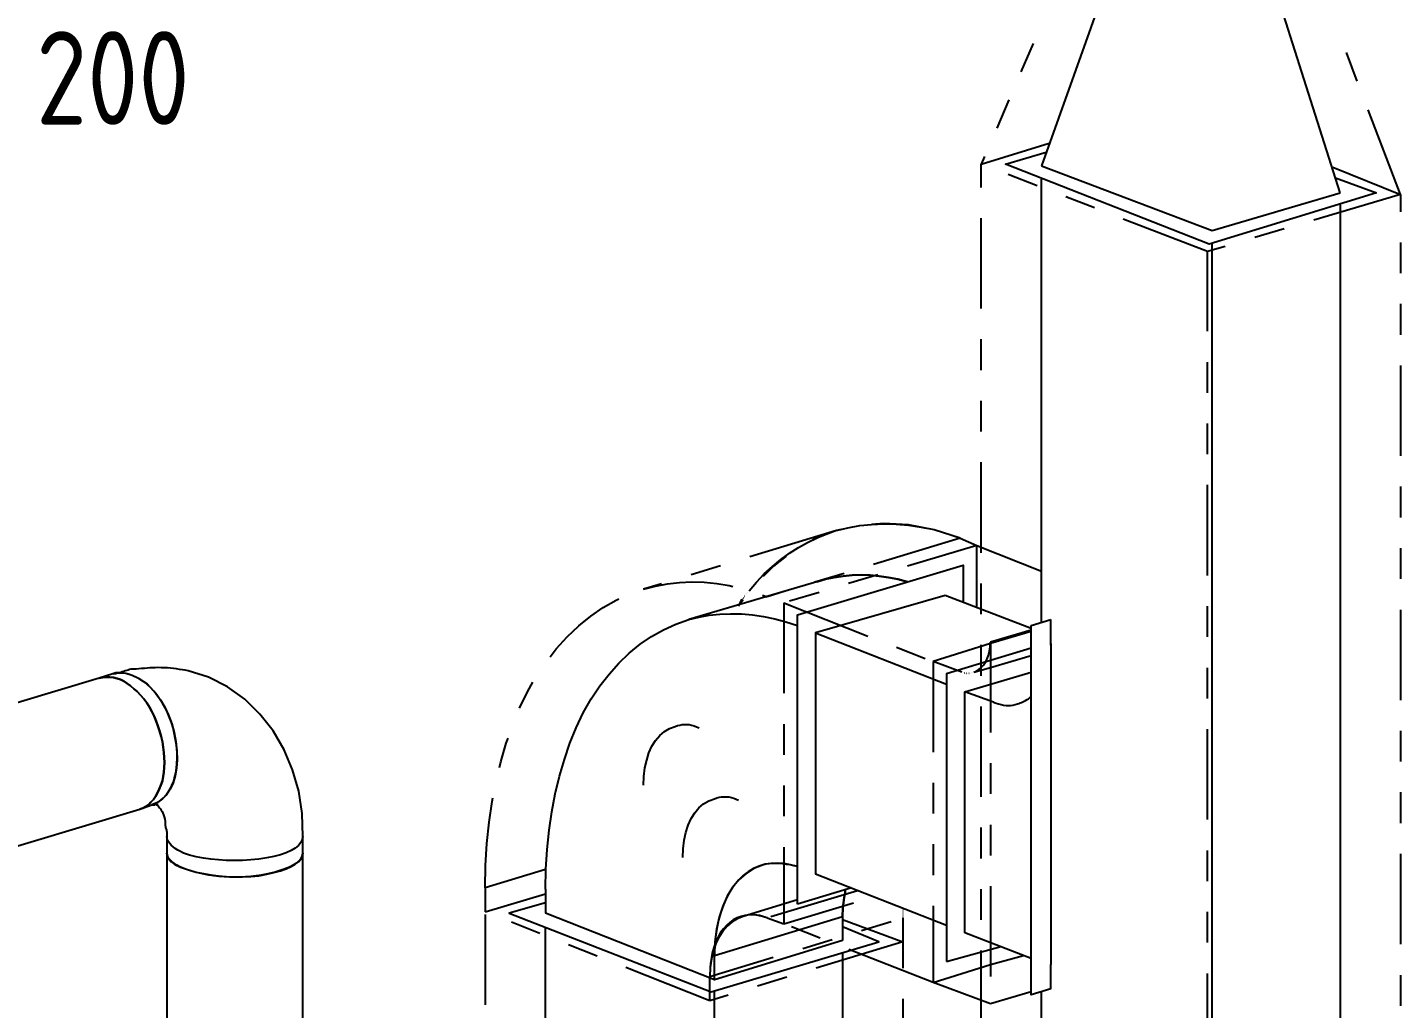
# Model space of a CAD drawing. Header units: metres. Extents: x 20 to 415, y 5 to 292.
# Drawn here: x 261.65 to 280.61, y 164.11 to 177.66 of the extents above; entities that cross this region are included whole.
import ezdxf

# ---------------------------------------------------------------- set-up
doc = ezdxf.new("R2010")
doc.units = ezdxf.units.M
for name, color, linetype in [('ВОЗДУХОВОДЫ', 7, 'Continuous'), ('ИЗОЛЯЦИЯ', 3, 'Continuous'), ('ОБОЗНАЧЕНИЯ', 7, 'Continuous')]:
    doc.layers.add(name, color=color, linetype=linetype)
doc.styles.add('GOST', font='isocpeur.ttf')

msp = doc.modelspace()

# ---------------------------------------------------------------- linework, layer by layer
at = {"layer": 'ВОЗДУХОВОДЫ'}
for points in [[(276.778, 178.917), (275.653, 175.752)], [(279.777, 175.377), (278.652, 178.917)], [(280.277, 175.377), (277.965, 174.668), (275.153, 175.772), (275.715, 175.939)], [(275.653, 175.752), (278.007, 174.856), (279.777, 175.377)], [(275.653, 169.441), (275.653, 175.564)], [(279.714, 175.585), (280.277, 175.377)], [(279.777, 175.21), (279.777, 160.755)], [(278.001, 174.848), (278.001, 174.847)], [(278.007, 160.214), (278.007, 174.689)], [(272.279, 165.546), (272.279, 169.545), (274.57, 170.232), (274.57, 169.711)], [(272.549, 170.003), (270.779, 169.482)], [(272.549, 170.003), (272.669, 170.037), (272.789, 170.063), (272.911, 170.082), (273.034, 170.093), (273.159, 170.097), (273.284, 170.093), (273.411, 170.082), (273.539, 170.063), (273.669, 170.037), (273.799, 170.003)], [(272.549, 170.003), (272.669, 170.037), (272.789, 170.063), (272.911, 170.082), (273.034, 170.093), (273.159, 170.097), (273.284, 170.093), (273.411, 170.082), (273.539, 170.063), (273.669, 170.037), (273.799, 170.003)], [(273.799, 170.003), (273.669, 170.037), (273.539, 170.063), (273.411, 170.082), (273.284, 170.093), (273.159, 170.097), (273.034, 170.093), (272.911, 170.082), (272.789, 170.063), (272.669, 170.037), (272.549, 170.003)], [(274.32, 169.815), (272.529, 169.295), (272.529, 165.962)], [(274.31, 169.82), (274.311, 169.82)], [(275.507, 169.357), (274.32, 169.815)], [(270.779, 169.482), (270.918, 169.515), (271.061, 169.54), (271.207, 169.555), (271.355, 169.561), (271.506, 169.558), (271.658, 169.545), (271.812, 169.523), (271.967, 169.492), (272.122, 169.45), (272.279, 169.399)], [(268.8, 165.754), (268.806, 166.032), (268.822, 166.303), (268.85, 166.568), (268.888, 166.825), (268.936, 167.074), (268.994, 167.315), (269.062, 167.548), (269.139, 167.772), (269.225, 167.986), (269.321, 168.191), (269.432, 168.384), (269.551, 168.563), (269.678, 168.728), (269.813, 168.879), (269.956, 169.016), (270.107, 169.139), (270.265, 169.247), (270.43, 169.34), (270.601, 169.418), (270.779, 169.482)], [(275.507, 169.399), (275.778, 169.482)], [(275.778, 164.379), (275.507, 164.296), (275.507, 169.399)], [(275.778, 169.149), (275.778, 169.482)], [(272.529, 169.295), (274.341, 168.587)], [(275.507, 169.086), (274.341, 168.732), (274.341, 164.754)], [(275.778, 169.149), (275.778, 164.713)], [(275.778, 169.128), (275.778, 169.149)], [(263.073, 168.795), (263.054, 168.789), (263.035, 168.782), (263.016, 168.776), (262.996, 168.77), (262.976, 168.764), (262.955, 168.757), (262.934, 168.751), (262.912, 168.745), (262.889, 168.739), (262.864, 168.732)], [(265.447, 166.483), (265.439, 166.799), (265.392, 167.107), (265.308, 167.403), (265.19, 167.682), (265.038, 167.941), (264.856, 168.175), (264.646, 168.379), (264.408, 168.55), (264.147, 168.683), (263.864, 168.774), (263.826, 168.78), (263.787, 168.786), (263.747, 168.792), (263.705, 168.798), (263.664, 168.803), (263.621, 168.807), (263.578, 168.811), (263.535, 168.813), (263.491, 168.815), (263.447, 168.816), (263.41, 168.815), (263.372, 168.814), (263.335, 168.811), (263.297, 168.808), (263.26, 168.805), (263.223, 168.802), (263.185, 168.799), (263.148, 168.797), (263.11, 168.796), (263.073, 168.795)], [(262.635, 168.67), (258.761, 167.504)], [(262.823, 168.732), (262.635, 168.67)], [(262.635, 168.67), (262.685, 168.68), (262.735, 168.685), (262.784, 168.685), (262.834, 168.679), (262.883, 168.667), (262.93, 168.651), (262.978, 168.628), (263.024, 168.599), (263.07, 168.565), (263.114, 168.524), (263.163, 168.484), (263.209, 168.437), (263.252, 168.386), (263.293, 168.331), (263.33, 168.272), (263.365, 168.209), (263.396, 168.144), (263.423, 168.078), (263.448, 168.01), (263.468, 167.941), (263.491, 167.866), (263.509, 167.792), (263.522, 167.718), (263.531, 167.645), (263.536, 167.574), (263.537, 167.505), (263.535, 167.437), (263.53, 167.373), (263.521, 167.312), (263.51, 167.254), (263.49, 167.193), (263.467, 167.137), (263.442, 167.084), (263.415, 167.036), (263.385, 166.993), (263.352, 166.955), (263.317, 166.922), (263.28, 166.895), (263.24, 166.873), (263.198, 166.858)], [(263.198, 166.858), (263.24, 166.873), (263.28, 166.895), (263.317, 166.922), (263.352, 166.955), (263.385, 166.993), (263.415, 167.036), (263.442, 167.084), (263.467, 167.137), (263.49, 167.193), (263.51, 167.254), (263.521, 167.312), (263.53, 167.373), (263.535, 167.437), (263.537, 167.505), (263.536, 167.574), (263.531, 167.645), (263.522, 167.718), (263.509, 167.792), (263.491, 167.866), (263.468, 167.941), (263.448, 168.01), (263.423, 168.078), (263.396, 168.144), (263.365, 168.209), (263.33, 168.272), (263.293, 168.331), (263.252, 168.386), (263.209, 168.437), (263.163, 168.484), (263.114, 168.524), (263.07, 168.565), (263.024, 168.599), (262.978, 168.628), (262.93, 168.651), (262.883, 168.667), (262.834, 168.679), (262.784, 168.685), (262.735, 168.685), (262.685, 168.68), (262.635, 168.67)], [(262.823, 168.732), (262.848, 168.738), (262.873, 168.742), (262.898, 168.745), (262.924, 168.746), (262.95, 168.746), (262.977, 168.743), (263.005, 168.738), (263.033, 168.732), (263.063, 168.723), (263.093, 168.712)], [(263.364, 166.92), (263.407, 166.936), (263.449, 166.957), (263.488, 166.984), (263.525, 167.016), (263.56, 167.053), (263.591, 167.094), (263.618, 167.139), (263.642, 167.188), (263.662, 167.24), (263.677, 167.295), (263.693, 167.359), (263.704, 167.425), (263.711, 167.492), (263.714, 167.561), (263.713, 167.631), (263.708, 167.702), (263.7, 167.772), (263.688, 167.843), (263.673, 167.913), (263.656, 167.983), (263.634, 168.056), (263.609, 168.127), (263.579, 168.196), (263.546, 168.261), (263.51, 168.324), (263.471, 168.383), (263.431, 168.439), (263.389, 168.492), (263.345, 168.541), (263.302, 168.587), (263.252, 168.622), (263.202, 168.654), (263.152, 168.681), (263.103, 168.704), (263.054, 168.722), (263.006, 168.735), (262.959, 168.743), (262.912, 168.745), (262.867, 168.742), (262.823, 168.732)], [(262.864, 168.732), (262.823, 168.732)], [(263.093, 168.712), (263.179, 168.672), (263.262, 168.616), (263.341, 168.546), (263.414, 168.464), (263.481, 168.371), (263.542, 168.268), (263.595, 168.157), (263.639, 168.04), (263.673, 167.919), (263.697, 167.795), (263.711, 167.667), (263.713, 167.544), (263.704, 167.429), (263.685, 167.322), (263.656, 167.225), (263.616, 167.138), (263.567, 167.063), (263.509, 167.001), (263.441, 166.953), (263.364, 166.92)], [(274.591, 165.15), (274.591, 168.482), (275.507, 168.753)], [(274.986, 168.337), (274.591, 168.482)], [(275.32, 168.316), (275.338, 168.322), (275.357, 168.329), (275.376, 168.336), (275.395, 168.344), (275.413, 168.352), (275.432, 168.362), (275.451, 168.374), (275.47, 168.387), (275.488, 168.402), (275.507, 168.42)], [(274.986, 168.337), (275.023, 168.325), (275.059, 168.315), (275.094, 168.306), (275.128, 168.299), (275.161, 168.295), (275.193, 168.293), (275.225, 168.294), (275.257, 168.298), (275.288, 168.305), (275.32, 168.316)], [(270.592, 168.003), (270.623, 168.015), (270.654, 168.023), (270.686, 168.029), (270.718, 168.032), (270.751, 168.032), (270.784, 168.029), (270.817, 168.023), (270.852, 168.013), (270.888, 167.999), (270.925, 167.983)], [(270.154, 167.191), (270.159, 167.313), (270.174, 167.43), (270.198, 167.539), (270.23, 167.639), (270.271, 167.73), (270.321, 167.811), (270.378, 167.879), (270.442, 167.935), (270.513, 167.977), (270.592, 168.003)], [(263.198, 166.858), (263.364, 166.92)], [(263.364, 166.92), (263.37, 166.92), (263.375, 166.92), (263.378, 166.92), (263.382, 166.92), (263.385, 166.92), (263.388, 166.92), (263.392, 166.92), (263.395, 166.92), (263.4, 166.92), (263.406, 166.92), (263.411, 166.926), (263.416, 166.928), (263.42, 166.929), (263.422, 166.929), (263.424, 166.928), (263.425, 166.926), (263.426, 166.924), (263.426, 166.922), (263.427, 166.921), (263.427, 166.92), (263.432, 166.92), (263.435, 166.92), (263.436, 166.92), (263.437, 166.92), (263.437, 166.92), (263.437, 166.92), (263.438, 166.92), (263.439, 166.92), (263.442, 166.92), (263.468, 166.879), (263.481, 166.865), (263.493, 166.848), (263.505, 166.83), (263.516, 166.807), (263.526, 166.782), (263.534, 166.754), (263.541, 166.723), (263.547, 166.688), (263.55, 166.65), (263.552, 166.608), (263.557, 166.595), (263.562, 166.583), (263.565, 166.57), (263.568, 166.558), (263.57, 166.545), (263.571, 166.533), (263.572, 166.52), (263.572, 166.508), (263.572, 166.495), (263.572, 166.483)], [(270.696, 166.191), (270.701, 166.314), (270.715, 166.43), (270.739, 166.539), (270.772, 166.639), (270.813, 166.73), (270.862, 166.811), (270.919, 166.88), (270.984, 166.935), (271.055, 166.977), (271.133, 167.004)], [(271.133, 167.004), (271.165, 167.015), (271.198, 167.024), (271.231, 167.029), (271.265, 167.032), (271.3, 167.032), (271.334, 167.029), (271.368, 167.023), (271.402, 167.013), (271.435, 167), (271.466, 166.983)], [(259.303, 165.691), (263.198, 166.858)], [(263.802, 166.254), (263.76, 166.273), (263.722, 166.294), (263.688, 166.315), (263.658, 166.338), (263.632, 166.361), (263.611, 166.384), (263.594, 166.409), (263.582, 166.433), (263.575, 166.458), (263.572, 166.483)], [(263.572, 166.483), (263.572, 166.254)], [(265.447, 166.483), (265.44, 166.44), (265.42, 166.399), (265.387, 166.359), (265.342, 166.322), (265.286, 166.288), (265.217, 166.257), (265.139, 166.229), (265.05, 166.205), (264.951, 166.186), (264.843, 166.17), (264.73, 166.16), (264.617, 166.153), (264.504, 166.151), (264.392, 166.152), (264.283, 166.158), (264.177, 166.168), (264.075, 166.182), (263.978, 166.201), (263.886, 166.225), (263.802, 166.254)], [(265.447, 166.254), (265.447, 166.483)], [(263.572, 166.254), (263.575, 166.229), (263.582, 166.204), (263.594, 166.18), (263.611, 166.157), (263.632, 166.134), (263.658, 166.113), (263.688, 166.093), (263.722, 166.075), (263.76, 166.059), (263.802, 166.046)], [(263.572, 166.254), (263.572, 152.944)], [(265.447, 166.254), (265.444, 166.229), (265.437, 166.204), (265.424, 166.179), (265.406, 166.155), (265.382, 166.132), (265.352, 166.108), (265.317, 166.086), (265.276, 166.065), (265.229, 166.044), (265.176, 166.025), (265.124, 166.007), (265.067, 165.99), (265.006, 165.975), (264.942, 165.961), (264.874, 165.949), (264.804, 165.939), (264.732, 165.931), (264.659, 165.925), (264.585, 165.922), (264.51, 165.921), (264.435, 165.922), (264.362, 165.925), (264.291, 165.931), (264.221, 165.939), (264.153, 165.949), (264.087, 165.961), (264.023, 165.975), (263.96, 165.99), (263.901, 166.007), (263.843, 166.025), (263.795, 166.044), (263.751, 166.065), (263.711, 166.086), (263.676, 166.108), (263.645, 166.132), (263.62, 166.155), (263.6, 166.179), (263.585, 166.204), (263.576, 166.229), (263.572, 166.254)], [(263.802, 166.046), (263.886, 166.016), (263.978, 165.991), (264.075, 165.969), (264.177, 165.952), (264.283, 165.939), (264.392, 165.93), (264.504, 165.926), (264.617, 165.926), (264.73, 165.931), (264.843, 165.941), (264.951, 165.961), (265.05, 165.984), (265.139, 166.009), (265.217, 166.036), (265.286, 166.066), (265.342, 166.099), (265.387, 166.134), (265.42, 166.171), (265.44, 166.211), (265.447, 166.254)], [(265.447, 156.485), (265.447, 166.254)], [(272.279, 166.066), (272.186, 166.093), (272.094, 166.109), (272.005, 166.115), (271.918, 166.111), (271.834, 166.098), (271.752, 166.074), (271.675, 166.04), (271.601, 165.996), (271.531, 165.943), (271.466, 165.879), (271.406, 165.806), (271.352, 165.725), (271.302, 165.636), (271.259, 165.539), (271.222, 165.436), (271.19, 165.327), (271.166, 165.212), (271.148, 165.092), (271.137, 164.967), (271.133, 164.838), (271.133, 164.838), (271.133, 164.838)], [(271.8, 166.087), (271.68, 166.039), (271.57, 165.971), (271.472, 165.884), (271.385, 165.779), (271.31, 165.658), (271.248, 165.52), (271.198, 165.369), (271.163, 165.203), (271.141, 165.026), (271.133, 164.838)], [(272.279, 166.066), (272.229, 166.078), (272.179, 166.089), (272.129, 166.097), (272.08, 166.104), (272.031, 166.108), (271.983, 166.11), (271.936, 166.109), (271.889, 166.105), (271.844, 166.098), (271.8, 166.087)], [(274.341, 165.254), (272.529, 165.962)], [(268.8, 165.754), (268.8, 165.421)], [(273.029, 165.775), (272.279, 165.546)], [(272.945, 165.754), (272.939, 165.716), (272.933, 165.679), (272.927, 165.641), (272.921, 165.604), (272.917, 165.566), (272.912, 165.529), (272.909, 165.491), (272.906, 165.454), (272.904, 165.417), (272.904, 165.379)], [(272.904, 165.379), (272.904, 165.417), (272.906, 165.454), (272.909, 165.491), (272.912, 165.529), (272.917, 165.566), (272.921, 165.604), (272.927, 165.641), (272.933, 165.679), (272.939, 165.716), (272.945, 165.754)], [(268.8, 165.566), (268.3, 165.421), (271.091, 164.338), (273.403, 165.025), (272.904, 165.233)], [(272.904, 165.046), (271.133, 164.504), (268.8, 165.421)], [(271.133, 164.504), (271.133, 164.838), (272.904, 165.379)], [(272.904, 165.379), (272.904, 165.046)], [(268.8, 163.796), (268.8, 165.233)], [(275.507, 164.796), (274.591, 165.15)], [(272.904, 164.879), (272.904, 163.421)], [(274.341, 164.754), (275.091, 164.962)], [(275.778, 164.379), (275.778, 164.713)], [(271.134, 164.506), (271.134, 164.505)], [(271.133, 162.88), (271.133, 164.338)], [(275.653, 161.13), (275.653, 164.338)]]:
    msp.add_lwpolyline(points, dxfattribs=at)
at = {"layer": 'ИЗОЛЯЦИЯ'}
for points in [[(275.535, 177.441), (275.367, 177.05)], [(280.013, 176.92), (279.862, 177.317)], [(275.2, 176.66), (275.033, 176.269)], [(280.61, 175.356), (280.165, 176.523)], [(274.82, 175.772), (275.757, 176.064)], [(274.865, 175.879), (274.82, 175.772)], [(274.82, 175.452), (274.82, 175.772)], [(275.59, 175.475), (275.193, 175.628)], [(279.673, 175.731), (280.61, 175.356)], [(276.382, 175.168), (275.986, 175.322)], [(280.61, 175.356), (279.412, 175)], [(280.61, 175.356), (280.61, 175.116)], [(274.82, 173.778), (274.82, 175.028)], [(277.944, 174.564), (276.778, 175.015)], [(279.005, 174.879), (278.597, 174.758)], [(280.61, 174.691), (280.61, 174.266)], [(278.19, 174.637), (277.944, 174.564)], [(277.944, 173.464), (277.944, 174.564)], [(280.61, 173.841), (280.61, 173.416)], [(274.82, 172.928), (274.82, 173.353)], [(277.944, 172.614), (277.944, 173.039)], [(280.61, 172.991), (280.61, 171.741)], [(274.82, 172.078), (274.82, 172.503)], [(277.944, 171.765), (277.944, 172.19)], [(274.82, 170.404), (274.82, 171.653)], [(277.944, 170.09), (277.944, 171.34)], [(280.61, 171.317), (280.61, 170.892)], [(272.82, 170.711), (271.625, 170.347)], [(272.818, 170.709), (272.511, 170.591)], [(272.885, 170.724), (272.818, 170.709)], [(272.82, 170.711), (272.978, 170.75)], [(272.978, 170.75), (273.14, 170.778)], [(273.14, 170.778), (273.305, 170.796)], [(273.472, 170.807), (273.303, 170.794)], [(273.305, 170.796), (273.472, 170.803)], [(273.816, 170.788), (273.472, 170.807)], [(273.472, 170.803), (273.643, 170.8)], [(273.643, 170.8), (273.816, 170.785)], [(274.169, 170.721), (273.816, 170.788)], [(273.816, 170.785), (273.991, 170.758)], [(273.991, 170.758), (274.057, 170.744)], [(274.528, 170.607), (274.169, 170.721)], [(272.293, 170.475), (272.42, 170.546)], [(272.42, 170.546), (272.551, 170.608)], [(272.511, 170.591), (272.488, 170.577)], [(272.551, 170.608), (272.596, 170.627)], [(274.528, 170.607), (273.333, 170.243)], [(274.757, 170.503), (273.8, 170.219)], [(274.466, 170.629), (274.528, 170.607)], [(274.528, 170.607), (274.757, 170.503)], [(274.757, 169.649), (274.757, 170.503)], [(274.757, 170.503), (275.653, 170.149)], [(271.934, 170.214), (272.049, 170.309)], [(272.126, 170.355), (271.949, 170.219)], [(272.049, 170.309), (272.169, 170.396)], [(272.169, 170.396), (272.293, 170.475)], [(280.61, 170.467), (280.61, 170.042)], [(271.218, 170.223), (270.812, 170.099)], [(271.715, 169.999), (271.822, 170.111)], [(271.949, 170.219), (271.807, 170.077)], [(271.822, 170.111), (271.934, 170.214)], [(272.926, 170.119), (272.52, 169.995)], [(270.405, 169.975), (270.154, 169.899)], [(270.154, 169.899), (270.318, 169.943)], [(270.318, 169.943), (270.484, 169.974)], [(270.484, 169.974), (270.652, 169.993)], [(270.652, 169.993), (270.821, 170)], [(270.821, 170), (270.993, 169.995)], [(270.993, 169.995), (271.165, 169.978)], [(271.165, 169.978), (271.338, 169.95)], [(271.338, 169.95), (271.389, 169.938)], [(271.612, 169.878), (271.715, 169.999)], [(273.393, 170.098), (272.986, 169.977)], [(274.82, 169.554), (274.82, 169.979)], [(269.598, 169.648), (269.777, 169.75)], [(269.777, 169.75), (269.813, 169.765)], [(271.532, 169.754), (271.466, 169.67)], [(271.492, 169.717), (271.505, 169.74)], [(271.505, 169.74), (271.518, 169.761)], [(271.518, 169.761), (271.52, 169.761)], [(271.532, 169.782), (271.534, 169.782)], [(271.546, 169.802), (271.548, 169.802)], [(271.561, 169.821), (271.563, 169.821)], [(271.577, 169.84), (271.579, 169.84)], [(271.594, 169.859), (271.596, 169.859)], [(271.797, 169.818), (271.862, 169.795)], [(272.113, 169.871), (271.862, 169.795)], [(272.579, 169.856), (272.171, 169.735)], [(269.425, 169.529), (269.598, 169.648)], [(271.466, 169.67), (271.479, 169.694)], [(271.479, 169.694), (271.492, 169.717)], [(272.091, 169.711), (272.091, 168.462)], [(272.091, 169.711), (273.254, 169.253)], [(277.944, 169.24), (277.944, 169.665)], [(280.61, 169.617), (280.61, 168.367)], [(269.1, 169.242), (269.259, 169.394)], [(269.259, 169.394), (269.425, 169.529)], [(268.949, 169.074), (269.1, 169.242)], [(274.942, 169.104), (274.945, 169.17)], [(275.507, 169.336), (274.945, 169.17)], [(275.507, 169.316), (274.945, 169.149)], [(274.945, 169.17), (274.945, 167.92)], [(268.866, 168.967), (268.949, 169.074)], [(273.649, 169.098), (274.045, 168.942)], [(274.945, 169.149), (274.153, 168.899)], [(274.82, 168.704), (274.82, 169.129)], [(274.9, 168.936), (274.919, 168.987)], [(274.919, 168.987), (274.933, 169.043)], [(274.933, 169.043), (274.942, 169.104)], [(274.945, 168.816), (275.507, 168.982)], [(274.549, 168.753), (274.153, 168.899)], [(274.153, 168.899), (274.153, 167.649)], [(274.716, 168.753), (274.945, 168.816)], [(274.752, 168.769), (274.787, 168.791)], [(274.787, 168.791), (274.82, 168.818)], [(274.82, 168.818), (274.85, 168.852)], [(274.85, 168.852), (274.877, 168.891)], [(274.877, 168.891), (274.9, 168.936)], [(277.944, 168.39), (277.944, 168.815)], [(268.55, 168.482), (268.628, 168.616)], [(274.549, 168.753), (274.551, 168.753)], [(274.567, 168.748), (274.569, 168.748)], [(274.584, 168.743), (274.586, 168.743)], [(274.601, 168.74), (274.603, 168.74)], [(274.617, 168.738), (274.619, 168.738)], [(274.632, 168.738), (274.634, 168.738)], [(274.648, 168.738), (274.65, 168.738)], [(274.664, 168.74), (274.666, 168.74)], [(274.68, 168.743), (274.682, 168.743)], [(274.697, 168.748), (274.7, 168.748)], [(274.716, 168.753), (274.752, 168.769)], [(268.443, 168.258), (268.55, 168.482)], [(268.435, 168.238), (268.437, 168.238)], [(274.82, 167.029), (274.82, 168.279)], [(272.091, 168.037), (272.091, 167.612)], [(268.259, 167.773), (268.283, 167.841)], [(277.944, 166.716), (277.944, 167.966)], [(280.61, 167.942), (280.61, 167.517)], [(268.183, 167.514), (268.259, 167.773)], [(268.164, 167.434), (268.183, 167.514)], [(274.945, 167.495), (274.945, 167.07)], [(272.091, 167.187), (272.091, 166.762)], [(274.153, 167.224), (274.153, 166.8)], [(280.61, 167.093), (280.61, 166.668)], [(268.022, 166.681), (268.064, 166.968)], [(268.064, 166.968), (268.074, 167.018)], [(267.992, 166.386), (268.022, 166.681)], [(274.82, 166.18), (274.82, 166.605)], [(274.945, 166.645), (274.945, 166.22)], [(267.973, 166.084), (267.992, 166.386)], [(272.091, 166.337), (272.091, 165.275)], [(274.153, 166.375), (274.153, 165.95)], [(277.944, 165.866), (277.944, 166.291)], [(280.61, 166.243), (280.61, 164.993)], [(267.967, 165.775), (267.973, 166.084)], [(268.8, 166.025), (267.967, 165.775)], [(267.967, 165.775), (267.967, 165.442)], [(274.82, 165.33), (274.82, 165.755)], [(274.945, 165.796), (274.945, 164.546)], [(267.967, 165.442), (268.8, 165.691)], [(272.279, 165.608), (271.529, 165.379)], [(273.112, 165.733), (271.915, 165.374)], [(272.091, 165.275), (273.055, 165.564)], [(267.967, 165.405), (267.967, 164.156)], [(271.501, 165.378), (271.446, 165.357)], [(271.529, 165.379), (271.45, 165.347)], [(271.558, 165.392), (271.501, 165.378)], [(271.56, 165.39), (271.529, 165.379)], [(271.616, 165.4), (271.558, 165.392)], [(271.592, 165.397), (271.56, 165.39)], [(271.623, 165.401), (271.592, 165.397)], [(271.676, 165.4), (271.616, 165.4)], [(271.655, 165.402), (271.623, 165.401)], [(271.688, 165.4), (271.655, 165.402)], [(271.738, 165.393), (271.676, 165.4)], [(271.721, 165.395), (271.688, 165.4)], [(271.755, 165.389), (271.721, 165.395)], [(271.8, 165.379), (271.738, 165.393)], [(271.789, 165.38), (271.755, 165.389)], [(271.825, 165.37), (271.789, 165.38)], [(271.862, 165.358), (271.8, 165.379)], [(271.862, 165.358), (271.825, 165.37)], [(273.737, 165.483), (273.739, 165.483)], [(273.737, 165.471), (273.739, 165.471)], [(273.737, 165.471), (273.739, 165.471)], [(273.737, 165.458), (273.739, 165.458)], [(273.737, 165.458), (273.739, 165.458)], [(273.737, 165.446), (273.739, 165.446)], [(273.737, 165.446), (273.739, 165.446)], [(273.737, 165.433), (273.739, 165.433)], [(273.737, 165.433), (273.739, 165.433)], [(273.737, 165.421), (273.739, 165.421)], [(273.737, 165.421), (273.739, 165.421)], [(273.737, 165.408), (273.739, 165.408)], [(273.737, 165.408), (273.739, 165.408)], [(273.737, 165.396), (273.739, 165.396)], [(273.737, 165.396), (273.739, 165.396)], [(273.737, 165.383), (273.739, 165.383)], [(273.737, 165.383), (273.739, 165.383)], [(273.737, 165.371), (273.739, 165.371)], [(273.737, 165.371), (273.739, 165.371)], [(274.153, 165.525), (274.153, 164.463)], [(277.944, 165.016), (277.944, 165.441)], [(268.724, 165.142), (268.329, 165.298)], [(271.258, 165.207), (271.22, 165.155)], [(271.311, 165.245), (271.251, 165.176)], [(271.3, 165.254), (271.258, 165.207)], [(271.345, 165.295), (271.3, 165.254)], [(271.377, 165.302), (271.311, 165.245)], [(271.394, 165.329), (271.345, 165.295)], [(271.45, 165.347), (271.377, 165.302)], [(271.446, 165.357), (271.394, 165.329)], [(271.862, 165.358), (272.091, 165.275)], [(272.595, 165.076), (272.2, 165.232)], [(272.904, 165.337), (273.737, 165.025)], [(273.167, 165.184), (273.573, 165.308)], [(273.737, 165.358), (273.737, 165.025)], [(273.737, 165.358), (273.739, 165.358)], [(271.154, 165.004), (271.119, 164.903)], [(271.156, 165.032), (271.131, 164.962)], [(271.198, 165.095), (271.154, 165.004)], [(271.186, 165.096), (271.156, 165.032)], [(271.22, 165.155), (271.186, 165.096)], [(271.251, 165.176), (271.198, 165.095)], [(272.354, 164.937), (272.76, 165.061)], [(273.737, 165.025), (272.541, 164.661)], [(273.737, 165.025), (273.737, 164.665)], [(269.514, 164.829), (269.119, 164.986)], [(271.071, 164.546), (271.947, 164.813)], [(271.093, 164.809), (271.08, 164.726)], [(271.119, 164.903), (271.092, 164.792)], [(271.109, 164.888), (271.093, 164.809)], [(271.131, 164.962), (271.109, 164.888)], [(274.153, 164.463), (272.991, 164.921)], [(274.82, 163.655), (274.82, 164.905)], [(274.945, 164.713), (275.403, 164.838)], [(271.071, 164.213), (269.909, 164.673)], [(271.076, 164.673), (271.071, 164.546)], [(271.08, 164.726), (271.075, 164.666)], [(271.092, 164.792), (271.076, 164.673)], [(274.153, 164.463), (274.945, 164.713)], [(271.071, 164.213), (271.071, 164.546)], [(272.135, 164.537), (271.728, 164.413)], [(274.945, 164.171), (274.153, 164.463)], [(277.944, 163.342), (277.944, 164.591)], [(280.61, 164.568), (280.61, 164.143)], [(271.322, 164.289), (271.071, 164.213)], [(273.737, 164.24), (273.737, 163.815)], [(275.507, 164.338), (274.945, 164.171)]]:
    msp.add_lwpolyline(points, dxfattribs=at)

# ---------------------------------------------------------------- texts
at = {"layer": 'ОБОЗНАЧЕНИЯ', "style": 'GOST', "width": 0.8}
msp.add_text('200', height=1.2921, dxfattribs=at).set_placement((261.764, 176.318))

doc.saveas('drawing.dxf')
